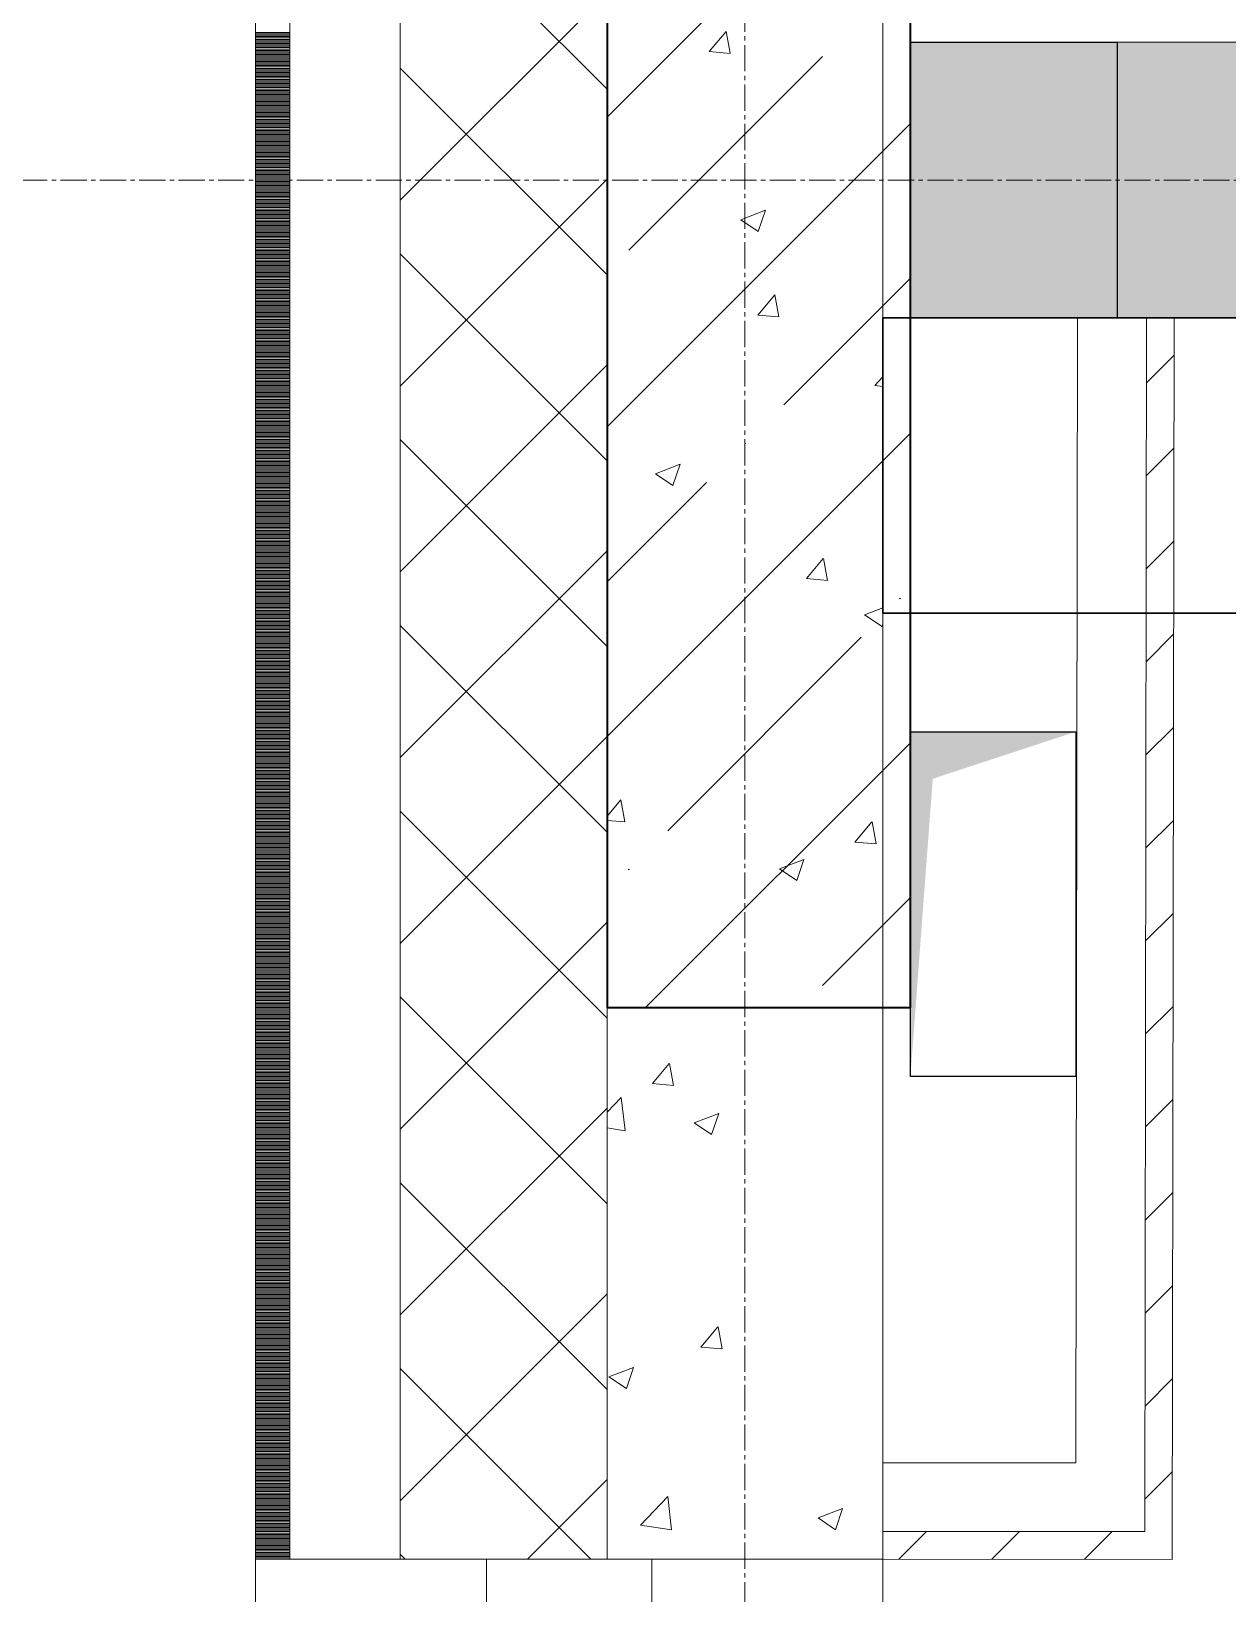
# Model space of a CAD drawing. Header units: millimetres. Extents: x -7155 to 483283, y -227682 to 148426.
# Drawn here: x -518 to 350, y 34975 to 36108 of the extents above; entities that cross this region are included whole.
import ezdxf

# ---------------------------------------------------------------- set-up
doc = ezdxf.new("R2010")
doc.units = ezdxf.units.MM
doc.linetypes.add('CENTER2', pattern=[28.575, 19.05, -3.175, 3.175, -3.175])
doc.linetypes.add('HIDDEN2', pattern=[4.7625, 3.175, -1.5875])
for name, color, linetype, lineweight in [('A-Wall_Материал_Газоблок_Контур', 250, 'Continuous', 0), ('АР_Колонны', 70, 'Continuous', 30), ('АР_Окна', 4, 'Continuous', 5), ('АР_Стены ГКЛ', 1, 'Continuous', 15), ('АР_Стены ЖБ', 7, 'Continuous', 30), ('АР_Стены ПЕНОблок', 52, 'Continuous', 20), ('АР_Тонкая', 254, 'Continuous', 5), ('АР_Утеплитель', 31, 'Continuous', 0), ('АР_Штриховка', 8, 'Continuous', 0), ('осново', 7, 'Continuous', 30)]:
    doc.layers.add(name, color=color, linetype=linetype, lineweight=lineweight)
doc.layers.add('АР_Оси_РД_100', color=7, linetype='Continuous', lineweight=0, true_color=0x525252)
doc.layers.add('РД_Оси_100', color=7, linetype='Continuous', lineweight=0, true_color=0x525252)

# ---------------------------------------------------------------- blocks, each defined once
blk = doc.blocks.new('СОШ_2200_АР_ОСИ_М100_28.05.24')
at = {"layer": 'АР_Оси_РД_100', "linetype": 'CENTER2'}
for p, q in [((0, -6155), (0, 139938.679)), ((29555, 36000), (-5954.958, 36000))]:
    blk.add_line(p, q, dxfattribs=at)

msp = doc.modelspace()

# ---------------------------------------------------------------- hatches: boundary and pattern name
at = {"layer": 'АР_Стены ГКЛ', "linetype": 'Continuous', "lineweight": 0, "true_color": 0x000000}
h = msp.add_hatch(dxfattribs=at)
h.set_pattern_fill('ANSI31', color=18, scale=15, angle=-360, style=0)
h.paths.add_polyline_path([(311.2, 35899.9), (291.2, 35899.9), (290, 35020), (309.9, 34999.9)], flags=0)
h = msp.add_hatch(dxfattribs=at)
h.set_pattern_fill('ANSI31', color=18, scale=15, style=0)
h.paths.add_polyline_path([(309.9, 34999.9), (290, 35020), (100, 35020), (100, 35000)], flags=0)
at = {"layer": 'АР_Штриховка', "linetype": 'Continuous', "lineweight": 5, "true_color": 0x000000}
h = msp.add_hatch(dxfattribs=at)
h.set_pattern_fill('ANSI35', color=18, scale=25, style=0)
h.paths.add_polyline_path([(-100, 35400), (120, 35400), (120, 36600), (-100, 36600)], flags=0)
at = {"layer": 'АР_Штриховка', "linetype": 'Continuous', "lineweight": 0, "true_color": 0x000000}
h = msp.add_hatch(dxfattribs=at)
h.set_pattern_fill('AR-CONC', color=18, angle=45, style=0)
h.paths.add_polyline_path([(120, 36100), (120, 35900), (7690, 35900), (7690, 36100)], flags=0)

# ---------------------------------------------------------------- linework, layer by layer
at = {"color": 18, "linetype": 'Continuous', "true_color": 0x000000}
for p, q in [((120, 35900), (120, 36100)), ((120, 36100), (270, 36100)), ((270, 36100), (270, 35900)), ((270, 35900), (120, 35900)), ((120, 35350), (120, 35600)), ((120, 35600), (240, 35600)), ((240, 35600), (240, 35350)), ((240, 35350), (120, 35350))]:
    msp.add_line(p, q, dxfattribs=at)
for points in [[(120, 35900), (120, 36100), (195, 36000), (270, 36100)], [(120, 35350), (120, 35600), (136.2, 35565.9), (240, 35600)]]:
    msp.add_solid(points, dxfattribs=at)
at = {"layer": 'A-Wall_Материал_Газоблок_Контур', "color": 18, "linetype": 'Continuous', "lineweight": 0, "true_color": 0x000000}
for p, q in [((-355, 35000), (-355, 33800)), ((100, 33800), (100, 35000))]:
    msp.add_line(p, q, dxfattribs=at)
at = {"layer": 'АР_Колонны', "color": 18, "linetype": 'HIDDEN2', "lineweight": 25, "true_color": 0x000000}
for p, q in [((-100, 35400), (-100, 36600)), ((120, 36600), (120, 35400)), ((120, 35400), (-100, 35400))]:
    msp.add_line(p, q, dxfattribs=at)
at = {"layer": 'АР_Колонны', "color": 18, "linetype": 'Continuous', "lineweight": 30, "true_color": 0x000000}
for p, q in [((-100, 36600), (-100, 35400)), ((120, 35400), (120, 36600)), ((-100, 35400), (120, 35400))]:
    msp.add_line(p, q, dxfattribs=at)
at = {"layer": 'АР_Окна', "color": 18, "linetype": 'Continuous', "lineweight": 5, "true_color": 0x000000}
for p, q in [((-355, 35000), (-355, 33800)), ((100, 35000), (100, 33800))]:
    msp.add_line(p, q, dxfattribs=at)
msp.add_lwpolyline([(-67.5, 34950), (-67.5, 35000), (-187.5, 35000), (-187.5, 34950)], close=True, dxfattribs=at)
at = {"layer": 'АР_Стены ГКЛ', "color": 18, "linetype": 'Continuous', "lineweight": 5, "true_color": 0x000000}
for p, q in [((241.2, 35900), (240, 35070)), ((291.2, 35899.9), (241.2, 35900)), ((290, 35020), (291.2, 35899.9)), ((291.2, 35899.9), (290, 35020)), ((311.2, 35899.9), (291.2, 35899.9)), ((309.9, 34999.9), (311.2, 35899.9)), ((240, 35070), (100, 35070)), ((100, 35070), (100, 35020)), ((100, 35020), (290, 35020)), ((290, 35020), (100, 35020)), ((100, 35020), (100, 35000)), ((100, 35000), (309.9, 34999.9))]:
    msp.add_line(p, q, dxfattribs=at)
at = {"layer": 'АР_Стены ЖБ', "color": 18, "linetype": 'Continuous', "lineweight": 40, "true_color": 0x000000}
for p, q in [((-100, 36600), (-100, 35400)), ((120, 35400), (120, 36600)), ((-100, 35400), (120, 35400))]:
    msp.add_line(p, q, dxfattribs=at)
at = {"layer": 'АР_Стены ПЕНОблок', "color": 18, "linetype": 'Continuous', "lineweight": 20, "true_color": 0x000000}
for p, q in [((-100, 36800), (-100, 35000)), ((100, 35000), (100, 36800)), ((120, 36100), (120, 35900)), ((7690, 36100), (120, 36100)), ((120, 35900), (7690, 35900)), ((-100, 35000), (100, 35000))]:
    msp.add_line(p, q, dxfattribs=at)
at = {"layer": 'АР_Тонкая', "color": 18, "linetype": 'Continuous', "lineweight": 5, "true_color": 0x000000}
for p, q in [((-355, 36800), (-355, 35000)), ((-330, 36800), (-330, 35000)), ((-330, 35000), (-330, 36800)), ((-250, 35000), (-250, 36800)), ((-355, 35000), (-330, 35000)), ((-330, 35000), (-250, 35000))]:
    msp.add_line(p, q, dxfattribs=at)
at = {"layer": 'АР_Утеплитель', "color": 18, "linetype": 'Continuous', "lineweight": 0, "true_color": 0x000000}
for p, q in [((-250, 36800), (-250, 35000)), ((-100, 35000), (-100, 36800)), ((-250, 35000), (-100, 35000))]:
    msp.add_line(p, q, dxfattribs=at)
at = {"layer": 'АР_Штриховка', "color": 18, "linetype": 'Continuous', "lineweight": 0, "true_color": 0x000000}
for p, q in [((-100, 36065.9), (-250, 36215.9)), ((-250, 35985.3), (-100, 36135.3)), ((-355, 36107), (-330, 36107)), ((-25.9, 36093.2), (-13.7, 36107.8)), ((-10.6, 36091.9), (-13.6, 36107.8)), ((-355, 36106), (-330, 36106)), ((-355, 36105), (-330, 36105)), ((-355, 36104), (-330, 36104)), ((-355, 36103), (-330, 36103)), ((-355, 36102), (-330, 36102)), ((-355, 36101), (-330, 36101)), ((-355, 36100), (-330, 36100)), ((-355, 36099), (-330, 36099)), ((-355, 36098), (-330, 36098)), ((-355, 36097), (-330, 36097)), ((-355, 36096), (-330, 36096)), ((-355, 36095), (-330, 36095)), ((-355, 36094), (-330, 36094)), ((-355, 36093), (-330, 36093)), ((-355, 36092), (-330, 36092)), ((-355, 36091), (-330, 36091)), ((-355, 36090), (-330, 36090)), ((-355, 36089), (-330, 36089)), ((-355, 36088), (-330, 36088)), ((-355, 36087), (-330, 36087)), ((-355, 36086), (-330, 36086)), ((-355, 36085), (-330, 36085)), ((-355, 36084), (-330, 36084)), ((-25.9, 36093.2), (-10.7, 36091.8)), ((-355, 36083), (-330, 36083)), ((-355, 36082), (-330, 36082)), ((-355, 36081), (-330, 36081)), ((-355, 36080), (-330, 36080)), ((-355, 36079), (-330, 36079)), ((-355, 36078), (-330, 36078)), ((-355, 36077), (-330, 36077)), ((-355, 36076), (-330, 36076)), ((-355, 36075), (-330, 36075)), ((-355, 36074), (-330, 36074)), ((-355, 36073), (-330, 36073)), ((-100, 35931.2), (-250, 36081.2)), ((-355, 36072), (-330, 36072)), ((-355, 36071), (-330, 36071)), ((-355, 36070), (-330, 36070)), ((-355, 36069), (-330, 36069)), ((-355, 36068), (-330, 36068)), ((-355, 36067), (-330, 36067)), ((-355, 36066), (-330, 36066)), ((-355, 36065), (-330, 36065)), ((-355, 36064), (-330, 36064)), ((-355, 36063), (-330, 36063)), ((-355, 36062), (-330, 36062)), ((-355, 36061), (-330, 36061)), ((-355, 36060), (-330, 36060)), ((-355, 36059), (-330, 36059)), ((-355, 36058), (-330, 36058)), ((-355, 36057), (-330, 36057)), ((-355, 36056), (-330, 36056)), ((-355, 36055), (-330, 36055)), ((-355, 36054), (-330, 36054)), ((-355, 36053), (-330, 36053)), ((-355, 36052), (-330, 36052)), ((-355, 36051), (-330, 36051)), ((-355, 36050), (-330, 36050)), ((-355, 36049), (-330, 36049)), ((-355, 36048), (-330, 36048)), ((-355, 36047), (-330, 36047)), ((-355, 36046), (-330, 36046)), ((-355, 36045), (-330, 36045)), ((-355, 36044), (-330, 36044)), ((-355, 36043), (-330, 36043)), ((-355, 36042), (-330, 36042)), ((-355, 36041), (-330, 36041)), ((-355, 36040), (-330, 36040)), ((-355, 36039), (-330, 36039)), ((-355, 36038), (-330, 36038)), ((-355, 36037), (-330, 36037)), ((-355, 36036), (-330, 36036)), ((-355, 36035), (-330, 36035)), ((-355, 36034), (-330, 36034)), ((-355, 36033), (-330, 36033)), ((-355, 36032), (-330, 36032)), ((-355, 36031), (-330, 36031)), ((-355, 36030), (-330, 36030)), ((-355, 36029), (-330, 36029)), ((-355, 36028), (-330, 36028)), ((-355, 36027), (-330, 36027)), ((-355, 36026), (-330, 36026)), ((-355, 36025), (-330, 36025)), ((-355, 36024), (-330, 36024)), ((-355, 36023), (-330, 36023)), ((-355, 36022), (-330, 36022)), ((-355, 36021), (-330, 36021)), ((-355, 36020), (-330, 36020)), ((-355, 36019), (-330, 36019)), ((-355, 36018), (-330, 36018)), ((-355, 36017), (-330, 36017)), ((-355, 36016), (-330, 36016)), ((-355, 36015), (-330, 36015)), ((-355, 36014), (-330, 36014)), ((-355, 36013), (-330, 36013)), ((-355, 36012), (-330, 36012)), ((-355, 36011), (-330, 36011)), ((-355, 36010), (-330, 36010)), ((-355, 36009), (-330, 36009)), ((-355, 36008), (-330, 36008)), ((-355, 36007), (-330, 36007)), ((-355, 36006), (-330, 36006)), ((-355, 36005), (-330, 36005)), ((-355, 36004), (-330, 36004)), ((-355, 36003), (-330, 36003)), ((-355, 36002), (-330, 36002)), ((-355, 36001), (-330, 36001)), ((-355, 36000), (-330, 36000)), ((-355, 35999), (-330, 35999)), ((-355, 35998), (-330, 35998)), ((-355, 35997), (-330, 35997)), ((-355, 35996), (-330, 35996)), ((-355, 35995), (-330, 35995)), ((-355, 35994), (-330, 35994)), ((-355, 35993), (-330, 35993)), ((-250, 35850.6), (-100, 36000.6)), ((-355, 35992), (-330, 35992)), ((-355, 35991), (-330, 35991)), ((-355, 35990), (-330, 35990)), ((-355, 35989), (-330, 35989)), ((-355, 35988), (-330, 35988)), ((-355, 35987), (-330, 35987)), ((-355, 35986), (-330, 35986)), ((-355, 35985), (-330, 35985)), ((-355, 35984), (-330, 35984)), ((-355, 35983), (-330, 35983)), ((-355, 35982), (-330, 35982)), ((-355, 35981), (-330, 35981)), ((-355, 35980), (-330, 35980)), ((-355, 35979), (-330, 35979)), ((-355, 35978), (-330, 35978)), ((-355, 35977), (-330, 35977)), ((-355, 35976), (-330, 35976)), ((-355, 35975), (-330, 35975)), ((-355, 35974), (-330, 35974)), ((-355, 35973), (-330, 35973)), ((-355, 35972), (-330, 35972)), ((-355, 35971), (-330, 35971)), ((-3, 35971.2), (14.8, 35978.1)), ((-3, 35971.2), (9.6, 35962.7)), ((9.6, 35962.7), (14.8, 35978.1)), ((-355, 35970), (-330, 35970)), ((-355, 35969), (-330, 35969)), ((-355, 35968), (-330, 35968)), ((-355, 35967), (-330, 35967)), ((-355, 35966), (-330, 35966)), ((-355, 35965), (-330, 35965)), ((-355, 35964), (-330, 35964)), ((-355, 35963), (-330, 35963)), ((-355, 35962), (-330, 35962)), ((-355, 35961), (-330, 35961)), ((-355, 35960), (-330, 35960)), ((-355, 35959), (-330, 35959)), ((-355, 35958), (-330, 35958)), ((-355, 35957), (-330, 35957)), ((-355, 35956), (-330, 35956)), ((-355, 35955), (-330, 35955)), ((-355, 35954), (-330, 35954)), ((-355, 35953), (-330, 35953)), ((-355, 35952), (-330, 35952)), ((-355, 35951), (-330, 35951)), ((-355, 35950), (-330, 35950)), ((-355, 35949), (-330, 35949)), ((-355, 35948), (-330, 35948)), ((-355, 35947), (-330, 35947)), ((-355, 35946), (-330, 35946)), ((-355, 35945), (-330, 35945)), ((-355, 35944), (-330, 35944)), ((-355, 35943), (-330, 35943)), ((-355, 35942), (-330, 35942)), ((-355, 35941), (-330, 35941)), ((-355, 35940), (-330, 35940)), ((-355, 35939), (-330, 35939)), ((-355, 35938), (-330, 35938)), ((-355, 35937), (-330, 35937)), ((-100, 35796.5), (-250, 35946.5)), ((-355, 35936), (-330, 35936)), ((-355, 35935), (-330, 35935)), ((-355, 35934), (-330, 35934)), ((-355, 35933), (-330, 35933)), ((-355, 35932), (-330, 35932)), ((-355, 35931), (-330, 35931)), ((-355, 35930), (-330, 35930)), ((-355, 35929), (-330, 35929)), ((-355, 35928), (-330, 35928)), ((-355, 35927), (-330, 35927)), ((-355, 35926), (-330, 35926)), ((-355, 35925), (-330, 35925)), ((-355, 35924), (-330, 35924)), ((-355, 35923), (-330, 35923)), ((-355, 35922), (-330, 35922)), ((-355, 35921), (-330, 35921)), ((-355, 35920), (-330, 35920)), ((-355, 35919), (-330, 35919)), ((-355, 35918), (-330, 35918)), ((-355, 35917), (-330, 35917)), ((-355, 35916), (-330, 35916)), ((-355, 35915), (-330, 35915)), ((-355, 35914), (-330, 35914)), ((9.3, 35902.1), (21.6, 35916.7)), ((24.6, 35900.8), (21.7, 35916.7)), ((-355, 35913), (-330, 35913)), ((-355, 35912), (-330, 35912)), ((-355, 35911), (-330, 35911)), ((-355, 35910), (-330, 35910)), ((-355, 35909), (-330, 35909)), ((-355, 35908), (-330, 35908)), ((-355, 35907), (-330, 35907)), ((-355, 35906), (-330, 35906)), ((-355, 35905), (-330, 35905)), ((-355, 35904), (-330, 35904)), ((-355, 35903), (-330, 35903)), ((9.3, 35902.1), (24.5, 35900.8)), ((-355, 35902), (-330, 35902)), ((-355, 35901), (-330, 35901)), ((-355, 35900), (-330, 35900)), ((-355, 35899), (-330, 35899)), ((-355, 35898), (-330, 35898)), ((-355, 35897), (-330, 35897)), ((-355, 35896), (-330, 35896)), ((-355, 35895), (-330, 35895)), ((-355, 35894), (-330, 35894)), ((-355, 35893), (-330, 35893)), ((-355, 35892), (-330, 35892)), ((-355, 35891), (-330, 35891)), ((-355, 35890), (-330, 35890)), ((-355, 35889), (-330, 35889)), ((-355, 35888), (-330, 35888)), ((-355, 35887), (-330, 35887)), ((-355, 35886), (-330, 35886)), ((-355, 35885), (-330, 35885)), ((-355, 35884), (-330, 35884)), ((-355, 35883), (-330, 35883)), ((-355, 35882), (-330, 35882)), ((-355, 35881), (-330, 35881)), ((-355, 35880), (-330, 35880)), ((-355, 35879), (-330, 35879)), ((-355, 35878), (-330, 35878)), ((-355, 35877), (-330, 35877)), ((-355, 35876), (-330, 35876)), ((-355, 35875), (-330, 35875)), ((-355, 35874), (-330, 35874)), ((-355, 35873), (-330, 35873)), ((-355, 35872), (-330, 35872)), ((-355, 35871), (-330, 35871)), ((-355, 35870), (-330, 35870)), ((-355, 35869), (-330, 35869)), ((-355, 35868), (-330, 35868)), ((-355, 35867), (-330, 35867)), ((-355, 35866), (-330, 35866)), ((-355, 35865), (-330, 35865)), ((-355, 35864), (-330, 35864)), ((-355, 35863), (-330, 35863)), ((-355, 35862), (-330, 35862)), ((-355, 35861), (-330, 35861)), ((-355, 35860), (-330, 35860)), ((-355, 35859), (-330, 35859)), ((-355, 35858), (-330, 35858)), ((-355, 35857), (-330, 35857)), ((-250, 35715.9), (-100, 35865.9)), ((94.2, 35851.1), (100, 35857.2)), ((-355, 35856), (-330, 35856)), ((-355, 35855), (-330, 35855)), ((-355, 35854), (-330, 35854)), ((-355, 35853), (-330, 35853)), ((-355, 35852), (-330, 35852)), ((-355, 35851), (-330, 35851)), ((-355, 35850), (-330, 35850)), ((-355, 35849), (-330, 35849)), ((-355, 35848), (-330, 35848)), ((-355, 35847), (-330, 35847)), ((-355, 35846), (-330, 35846)), ((94.2, 35851.1), (100, 35850.2)), ((-355, 35845), (-330, 35845)), ((-355, 35844), (-330, 35844)), ((-355, 35843), (-330, 35843)), ((-355, 35842), (-330, 35842)), ((-355, 35841), (-330, 35841)), ((-355, 35840), (-330, 35840)), ((-355, 35839), (-330, 35839)), ((-355, 35838), (-330, 35838)), ((-355, 35837), (-330, 35837)), ((-355, 35836), (-330, 35836)), ((-355, 35835), (-330, 35835)), ((-355, 35834), (-330, 35834)), ((-355, 35833), (-330, 35833)), ((-355, 35832), (-330, 35832)), ((-355, 35831), (-330, 35831)), ((-355, 35830), (-330, 35830)), ((-355, 35829), (-330, 35829)), ((-355, 35828), (-330, 35828)), ((-355, 35827), (-330, 35827)), ((-355, 35826), (-330, 35826)), ((-355, 35825), (-330, 35825)), ((-355, 35824), (-330, 35824)), ((-355, 35823), (-330, 35823)), ((-355, 35822), (-330, 35822)), ((-355, 35821), (-330, 35821)), ((-355, 35820), (-330, 35820)), ((-355, 35819), (-330, 35819)), ((-355, 35818), (-330, 35818)), ((-355, 35817), (-330, 35817)), ((-355, 35816), (-330, 35816)), ((-355, 35815), (-330, 35815)), ((-355, 35814), (-330, 35814)), ((-355, 35813), (-330, 35813)), ((-355, 35812), (-330, 35812)), ((-100, 35661.8), (-250, 35811.8)), ((-355, 35811), (-330, 35811)), ((-355, 35810), (-330, 35810)), ((-355, 35809), (-330, 35809)), ((-355, 35808), (-330, 35808)), ((-355, 35807), (-330, 35807)), ((-355, 35806), (-330, 35806)), ((-355, 35805), (-330, 35805)), ((-355, 35804), (-330, 35804)), ((-355, 35803), (-330, 35803)), ((-355, 35802), (-330, 35802)), ((-355, 35801), (-330, 35801)), ((-355, 35800), (-330, 35800)), ((-355, 35799), (-330, 35799)), ((-355, 35798), (-330, 35798)), ((-355, 35797), (-330, 35797)), ((-355, 35796), (-330, 35796)), ((-355, 35795), (-330, 35795)), ((-355, 35794), (-330, 35794)), ((-355, 35793), (-330, 35793)), ((-355, 35792), (-330, 35792)), ((-355, 35791), (-330, 35791)), ((-355, 35790), (-330, 35790)), ((-355, 35789), (-330, 35789)), ((-64.8, 35787.1), (-47, 35793.9)), ((-52.2, 35778.5), (-47, 35793.9)), ((-355, 35788), (-330, 35788)), ((-355, 35787), (-330, 35787)), ((-355, 35786), (-330, 35786)), ((-355, 35785), (-330, 35785)), ((-355, 35784), (-330, 35784)), ((-355, 35783), (-330, 35783)), ((-355, 35782), (-330, 35782)), ((-355, 35781), (-330, 35781)), ((-355, 35780), (-330, 35780)), ((-355, 35779), (-330, 35779)), ((-355, 35778), (-330, 35778)), ((-64.8, 35787), (-52.2, 35778.5)), ((-355, 35777), (-330, 35777)), ((-355, 35776), (-330, 35776)), ((-355, 35775), (-330, 35775)), ((-355, 35774), (-330, 35774)), ((-355, 35773), (-330, 35773)), ((-355, 35772), (-330, 35772)), ((-355, 35771), (-330, 35771)), ((-355, 35770), (-330, 35770)), ((-355, 35769), (-330, 35769)), ((-355, 35768), (-330, 35768)), ((-355, 35767), (-330, 35767)), ((-355, 35766), (-330, 35766)), ((-355, 35765), (-330, 35765)), ((-355, 35764), (-330, 35764)), ((-355, 35763), (-330, 35763)), ((-355, 35762), (-330, 35762)), ((-355, 35761), (-330, 35761)), ((-355, 35760), (-330, 35760)), ((-355, 35759), (-330, 35759)), ((-355, 35758), (-330, 35758)), ((-355, 35757), (-330, 35757)), ((-355, 35756), (-330, 35756)), ((-355, 35755), (-330, 35755)), ((-355, 35754), (-330, 35754)), ((-355, 35753), (-330, 35753)), ((-355, 35752), (-330, 35752)), ((-355, 35751), (-330, 35751)), ((-355, 35750), (-330, 35750)), ((-355, 35749), (-330, 35749)), ((-355, 35748), (-330, 35748)), ((-355, 35747), (-330, 35747)), ((-355, 35746), (-330, 35746)), ((-355, 35745), (-330, 35745)), ((-355, 35744), (-330, 35744)), ((-355, 35743), (-330, 35743)), ((-355, 35742), (-330, 35742)), ((-355, 35741), (-330, 35741)), ((-355, 35740), (-330, 35740)), ((-355, 35739), (-330, 35739)), ((-355, 35738), (-330, 35738)), ((-355, 35737), (-330, 35737)), ((-355, 35736), (-330, 35736)), ((-355, 35735), (-330, 35735)), ((-355, 35734), (-330, 35734)), ((-355, 35733), (-330, 35733)), ((-355, 35732), (-330, 35732)), ((-355, 35731), (-330, 35731)), ((-355, 35730), (-330, 35730)), ((-355, 35729), (-330, 35729)), ((-355, 35728), (-330, 35728)), ((-355, 35727), (-330, 35727)), ((-355, 35726), (-330, 35726)), ((-355, 35725), (-330, 35725)), ((-355, 35724), (-330, 35724)), ((-355, 35723), (-330, 35723)), ((-355, 35722), (-330, 35722)), ((-355, 35721), (-330, 35721)), ((-250, 35581.2), (-100, 35731.2)), ((44.6, 35711.1), (56.8, 35725.6)), ((59.8, 35709.7), (56.9, 35725.7)), ((-355, 35720), (-330, 35720)), ((-355, 35719), (-330, 35719)), ((-355, 35718), (-330, 35718)), ((-355, 35717), (-330, 35717)), ((-355, 35716), (-330, 35716)), ((-355, 35715), (-330, 35715)), ((-355, 35714), (-330, 35714)), ((-355, 35713), (-330, 35713)), ((-355, 35712), (-330, 35712)), ((-355, 35711), (-330, 35711)), ((-355, 35710), (-330, 35710)), ((44.6, 35711.1), (59.8, 35709.7)), ((-355, 35709), (-330, 35709)), ((-355, 35708), (-330, 35708)), ((-355, 35707), (-330, 35707)), ((-355, 35706), (-330, 35706)), ((-355, 35705), (-330, 35705)), ((-355, 35704), (-330, 35704)), ((-355, 35703), (-330, 35703)), ((-355, 35702), (-330, 35702)), ((-355, 35701), (-330, 35701)), ((-355, 35700), (-330, 35700)), ((-355, 35699), (-330, 35699)), ((-355, 35698), (-330, 35698)), ((-355, 35697), (-330, 35697)), ((-355, 35696), (-330, 35696)), ((-355, 35695), (-330, 35695)), ((-355, 35694), (-330, 35694)), ((-355, 35693), (-330, 35693)), ((-355, 35692), (-330, 35692)), ((-355, 35691), (-330, 35691)), ((-355, 35690), (-330, 35690)), ((-355, 35689), (-330, 35689)), ((-355, 35688), (-330, 35688)), ((-355, 35687), (-330, 35687)), ((86.8, 35684.8), (100, 35689.9)), ((-355, 35686), (-330, 35686)), ((-355, 35685), (-330, 35685)), ((-355, 35684), (-330, 35684)), ((-355, 35683), (-330, 35683)), ((-355, 35682), (-330, 35682)), ((-355, 35681), (-330, 35681)), ((-355, 35680), (-330, 35680)), ((-355, 35679), (-330, 35679)), ((-355, 35678), (-330, 35678)), ((-355, 35677), (-330, 35677)), ((-355, 35676), (-330, 35676)), ((-100, 35527.1), (-250, 35677.1)), ((86.8, 35684.8), (99.4, 35676.2)), ((99.4, 35676.2), (100, 35677.9)), ((-355, 35675), (-330, 35675)), ((-355, 35674), (-330, 35674)), ((-355, 35673), (-330, 35673)), ((-355, 35672), (-330, 35672)), ((-355, 35671), (-330, 35671)), ((-355, 35670), (-330, 35670)), ((-355, 35669), (-330, 35669)), ((-355, 35668), (-330, 35668)), ((-355, 35667), (-330, 35667)), ((-355, 35666), (-330, 35666)), ((-355, 35665), (-330, 35665)), ((-355, 35664), (-330, 35664)), ((-355, 35663), (-330, 35663)), ((-355, 35662), (-330, 35662)), ((-355, 35661), (-330, 35661)), ((-355, 35660), (-330, 35660)), ((-355, 35659), (-330, 35659)), ((-355, 35658), (-330, 35658)), ((-355, 35657), (-330, 35657)), ((-355, 35656), (-330, 35656)), ((-355, 35655), (-330, 35655)), ((-355, 35654), (-330, 35654)), ((-355, 35653), (-330, 35653)), ((-355, 35652), (-330, 35652)), ((-355, 35651), (-330, 35651)), ((-355, 35650), (-330, 35650)), ((-355, 35649), (-330, 35649)), ((-355, 35648), (-330, 35648)), ((-355, 35647), (-330, 35647)), ((-355, 35646), (-330, 35646)), ((-355, 35645), (-330, 35645)), ((-355, 35644), (-330, 35644)), ((-355, 35643), (-330, 35643)), ((-355, 35642), (-330, 35642)), ((-355, 35641), (-330, 35641)), ((-355, 35640), (-330, 35640)), ((-355, 35639), (-330, 35639)), ((-355, 35638), (-330, 35638)), ((-355, 35637), (-330, 35637)), ((-355, 35636), (-330, 35636)), ((-355, 35635), (-330, 35635)), ((-355, 35634), (-330, 35634)), ((-355, 35633), (-330, 35633)), ((-355, 35632), (-330, 35632)), ((-355, 35631), (-330, 35631)), ((-355, 35630), (-330, 35630)), ((-355, 35629), (-330, 35629)), ((-355, 35628), (-330, 35628)), ((-355, 35627), (-330, 35627)), ((-355, 35626), (-330, 35626)), ((-355, 35625), (-330, 35625)), ((-355, 35624), (-330, 35624)), ((-355, 35623), (-330, 35623)), ((-355, 35622), (-330, 35622)), ((-355, 35621), (-330, 35621)), ((-355, 35620), (-330, 35620)), ((-355, 35619), (-330, 35619)), ((-355, 35618), (-330, 35618)), ((-355, 35617), (-330, 35617)), ((-355, 35616), (-330, 35616)), ((-355, 35615), (-330, 35615)), ((-355, 35614), (-330, 35614)), ((-355, 35613), (-330, 35613)), ((-355, 35612), (-330, 35612)), ((-355, 35611), (-330, 35611)), ((-355, 35610), (-330, 35610)), ((-355, 35609), (-330, 35609)), ((-355, 35608), (-330, 35608)), ((-355, 35607), (-330, 35607)), ((-355, 35606), (-330, 35606)), ((-355, 35605), (-330, 35605)), ((-355, 35604), (-330, 35604)), ((-355, 35603), (-330, 35603)), ((-355, 35602), (-330, 35602)), ((-355, 35601), (-330, 35601)), ((-355, 35600), (-330, 35600)), ((-355, 35599), (-330, 35599)), ((-355, 35598), (-330, 35598)), ((-355, 35597), (-330, 35597)), ((-250, 35446.5), (-100, 35596.5)), ((-355, 35596), (-330, 35596)), ((-355, 35595), (-330, 35595)), ((-355, 35594), (-330, 35594)), ((-355, 35593), (-330, 35593)), ((-355, 35592), (-330, 35592)), ((-355, 35591), (-330, 35591)), ((-355, 35590), (-330, 35590)), ((-355, 35589), (-330, 35589)), ((-355, 35588), (-330, 35588)), ((-355, 35587), (-330, 35587)), ((-355, 35586), (-330, 35586)), ((-355, 35585), (-330, 35585)), ((-355, 35584), (-330, 35584)), ((-355, 35583), (-330, 35583)), ((-355, 35582), (-330, 35582)), ((-355, 35581), (-330, 35581)), ((-355, 35580), (-330, 35580)), ((-355, 35579), (-330, 35579)), ((-355, 35578), (-330, 35578)), ((-355, 35577), (-330, 35577)), ((-355, 35576), (-330, 35576)), ((-355, 35575), (-330, 35575)), ((-355, 35574), (-330, 35574)), ((-355, 35573), (-330, 35573)), ((-355, 35572), (-330, 35572)), ((-355, 35571), (-330, 35571)), ((-355, 35570), (-330, 35570)), ((-355, 35569), (-330, 35569)), ((-355, 35568), (-330, 35568)), ((-355, 35567), (-330, 35567)), ((-355, 35566), (-330, 35566)), ((-355, 35565), (-330, 35565)), ((-355, 35564), (-330, 35564)), ((-355, 35563), (-330, 35563)), ((-355, 35562), (-330, 35562)), ((-355, 35561), (-330, 35561)), ((-355, 35560), (-330, 35560)), ((-355, 35559), (-330, 35559)), ((-355, 35558), (-330, 35558)), ((-355, 35557), (-330, 35557)), ((-355, 35556), (-330, 35556)), ((-355, 35555), (-330, 35555)), ((-355, 35554), (-330, 35554)), ((-355, 35553), (-330, 35553)), ((-355, 35552), (-330, 35552)), ((-355, 35551), (-330, 35551)), ((-355, 35550), (-330, 35550)), ((-355, 35549), (-330, 35549)), ((-355, 35548), (-330, 35548)), ((-355, 35547), (-330, 35547)), ((-355, 35546), (-330, 35546)), ((-355, 35545), (-330, 35545)), ((-355, 35544), (-330, 35544)), ((-355, 35543), (-330, 35543)), ((-355, 35542), (-330, 35542)), ((-355, 35541), (-330, 35541)), ((-355, 35540), (-330, 35540)), ((-100, 35392.4), (-250, 35542.4)), ((-100, 35538.7), (-90.1, 35550.5)), ((-87.1, 35534.6), (-90, 35550.5)), ((-355, 35539), (-330, 35539)), ((-355, 35538), (-330, 35538)), ((-355, 35537), (-330, 35537)), ((-355, 35536), (-330, 35536)), ((-355, 35535), (-330, 35535)), ((-355, 35534), (-330, 35534)), ((-355, 35533), (-330, 35533)), ((-355, 35532), (-330, 35532)), ((-355, 35531), (-330, 35531)), ((-355, 35530), (-330, 35530)), ((-355, 35529), (-330, 35529)), ((-100, 35535.7), (-87.2, 35534.6)), ((79.8, 35520), (92.1, 35534.6)), ((95.1, 35518.7), (92.2, 35534.6)), ((-355, 35528), (-330, 35528)), ((-355, 35527), (-330, 35527)), ((-355, 35526), (-330, 35526)), ((-355, 35525), (-330, 35525)), ((-355, 35524), (-330, 35524)), ((-355, 35523), (-330, 35523)), ((-355, 35522), (-330, 35522)), ((-355, 35521), (-330, 35521)), ((-355, 35520), (-330, 35520)), ((-355, 35519), (-330, 35519)), ((-355, 35518), (-330, 35518)), ((-355, 35517), (-330, 35517)), ((79.8, 35520), (95, 35518.7)), ((-355, 35516), (-330, 35516)), ((-355, 35515), (-330, 35515)), ((-355, 35514), (-330, 35514)), ((-355, 35513), (-330, 35513)), ((-355, 35512), (-330, 35512)), ((-355, 35511), (-330, 35511)), ((-355, 35510), (-330, 35510)), ((-355, 35509), (-330, 35509)), ((-355, 35508), (-330, 35508)), ((-355, 35507), (-330, 35507)), ((-355, 35506), (-330, 35506)), ((25, 35500.6), (42.8, 35507.4)), ((37.6, 35492.1), (42.8, 35507.4)), ((-355, 35505), (-330, 35505)), ((-355, 35504), (-330, 35504)), ((-355, 35503), (-330, 35503)), ((-355, 35502), (-330, 35502)), ((-355, 35501), (-330, 35501)), ((-355, 35500), (-330, 35500)), ((-355, 35499), (-330, 35499)), ((-355, 35498), (-330, 35498)), ((-355, 35497), (-330, 35497)), ((-355, 35496), (-330, 35496)), ((-355, 35495), (-330, 35495)), ((25, 35500.6), (37.6, 35492.1)), ((-355, 35494), (-330, 35494)), ((-355, 35493), (-330, 35493)), ((-355, 35492), (-330, 35492)), ((-355, 35491), (-330, 35491)), ((-355, 35490), (-330, 35490)), ((-355, 35489), (-330, 35489)), ((-355, 35488), (-330, 35488)), ((-355, 35487), (-330, 35487)), ((-355, 35486), (-330, 35486)), ((-355, 35485), (-330, 35485)), ((-355, 35484), (-330, 35484)), ((-355, 35483), (-330, 35483)), ((-355, 35482), (-330, 35482)), ((-355, 35481), (-330, 35481)), ((-355, 35480), (-330, 35480)), ((-355, 35479), (-330, 35479)), ((-355, 35478), (-330, 35478)), ((-355, 35477), (-330, 35477)), ((-355, 35476), (-330, 35476)), ((-355, 35475), (-330, 35475)), ((-355, 35474), (-330, 35474)), ((-355, 35473), (-330, 35473)), ((-355, 35472), (-330, 35472)), ((-355, 35471), (-330, 35471)), ((-355, 35470), (-330, 35470)), ((-355, 35469), (-330, 35469)), ((-355, 35468), (-330, 35468)), ((-355, 35467), (-330, 35467)), ((-355, 35466), (-330, 35466)), ((-355, 35465), (-330, 35465)), ((-355, 35464), (-330, 35464)), ((-355, 35463), (-330, 35463)), ((-355, 35462), (-330, 35462)), ((-355, 35461), (-330, 35461)), ((-250, 35311.8), (-100, 35461.8)), ((-355, 35460), (-330, 35460)), ((-355, 35459), (-330, 35459)), ((-355, 35458), (-330, 35458)), ((-355, 35457), (-330, 35457)), ((-355, 35456), (-330, 35456)), ((-355, 35455), (-330, 35455)), ((-355, 35454), (-330, 35454)), ((-355, 35453), (-330, 35453)), ((-355, 35452), (-330, 35452)), ((-355, 35451), (-330, 35451)), ((-355, 35450), (-330, 35450)), ((-355, 35449), (-330, 35449)), ((-355, 35448), (-330, 35448)), ((-355, 35447), (-330, 35447)), ((-355, 35446), (-330, 35446)), ((-355, 35445), (-330, 35445)), ((-355, 35444), (-330, 35444)), ((-355, 35443), (-330, 35443)), ((-355, 35442), (-330, 35442)), ((-355, 35441), (-330, 35441)), ((-355, 35440), (-330, 35440)), ((-355, 35439), (-330, 35439)), ((-355, 35438), (-330, 35438)), ((-355, 35437), (-330, 35437)), ((-355, 35436), (-330, 35436)), ((-355, 35435), (-330, 35435)), ((-355, 35434), (-330, 35434)), ((-355, 35433), (-330, 35433)), ((-355, 35432), (-330, 35432)), ((-355, 35431), (-330, 35431)), ((-355, 35430), (-330, 35430)), ((-355, 35429), (-330, 35429)), ((-355, 35428), (-330, 35428)), ((-355, 35427), (-330, 35427)), ((-355, 35426), (-330, 35426)), ((-355, 35425), (-330, 35425)), ((-355, 35424), (-330, 35424)), ((-355, 35423), (-330, 35423)), ((-355, 35422), (-330, 35422)), ((-355, 35421), (-330, 35421)), ((-355, 35420), (-330, 35420)), ((-355, 35419), (-330, 35419)), ((-355, 35418), (-330, 35418)), ((-355, 35417), (-330, 35417)), ((-355, 35416), (-330, 35416)), ((-355, 35415), (-330, 35415)), ((-355, 35414), (-330, 35414)), ((-355, 35413), (-330, 35413)), ((-355, 35412), (-330, 35412)), ((-355, 35411), (-330, 35411)), ((-355, 35410), (-330, 35410)), ((-355, 35409), (-330, 35409)), ((-355, 35408), (-330, 35408)), ((-355, 35407), (-330, 35407)), ((-355, 35406), (-330, 35406)), ((-355, 35405), (-330, 35405)), ((-355, 35404), (-330, 35404)), ((-100, 35257.7), (-250, 35407.7)), ((-355, 35403), (-330, 35403)), ((-355, 35402), (-330, 35402)), ((-355, 35401), (-330, 35401)), ((-355, 35400), (-330, 35400)), ((-355, 35399), (-330, 35399)), ((-355, 35398), (-330, 35398)), ((-355, 35397), (-330, 35397)), ((-355, 35396), (-330, 35396)), ((-355, 35395), (-330, 35395)), ((-355, 35394), (-330, 35394)), ((-355, 35393), (-330, 35393)), ((-355, 35392), (-330, 35392)), ((-355, 35391), (-330, 35391)), ((-355, 35390), (-330, 35390)), ((-355, 35389), (-330, 35389)), ((-355, 35388), (-330, 35388)), ((-355, 35387), (-330, 35387)), ((-355, 35386), (-330, 35386)), ((-355, 35385), (-330, 35385)), ((-355, 35384), (-330, 35384)), ((-355, 35383), (-330, 35383)), ((-355, 35382), (-330, 35382)), ((-355, 35381), (-330, 35381)), ((-355, 35380), (-330, 35380)), ((-355, 35379), (-330, 35379)), ((-355, 35378), (-330, 35378)), ((-355, 35377), (-330, 35377)), ((-355, 35376), (-330, 35376)), ((-355, 35375), (-330, 35375)), ((-355, 35374), (-330, 35374)), ((-355, 35373), (-330, 35373)), ((-355, 35372), (-330, 35372)), ((-355, 35371), (-330, 35371)), ((-355, 35370), (-330, 35370)), ((-355, 35369), (-330, 35369)), ((-355, 35368), (-330, 35368)), ((-355, 35367), (-330, 35367)), ((-355, 35366), (-330, 35366)), ((-355, 35365), (-330, 35365)), ((-355, 35364), (-330, 35364)), ((-355, 35363), (-330, 35363)), ((-355, 35362), (-330, 35362)), ((-355, 35361), (-330, 35361)), ((-355, 35360), (-330, 35360)), ((-355, 35359), (-330, 35359)), ((-67.1, 35344.9), (-54.9, 35359.5)), ((-51.8, 35343.6), (-54.8, 35359.5)), ((-355, 35358), (-330, 35358)), ((-355, 35357), (-330, 35357)), ((-355, 35356), (-330, 35356)), ((-355, 35355), (-330, 35355)), ((-355, 35354), (-330, 35354)), ((-355, 35353), (-330, 35353)), ((-355, 35352), (-330, 35352)), ((-355, 35351), (-330, 35351)), ((-355, 35350), (-330, 35350)), ((-355, 35349), (-330, 35349)), ((-355, 35348), (-330, 35348)), ((-355, 35347), (-330, 35347)), ((-355, 35346), (-330, 35346)), ((-355, 35345), (-330, 35345)), ((-355, 35344), (-330, 35344)), ((-355, 35343), (-330, 35343)), ((-355, 35342), (-330, 35342)), ((-355, 35341), (-330, 35341)), ((-355, 35340), (-330, 35340)), ((-355, 35339), (-330, 35339)), ((-355, 35338), (-330, 35338)), ((-355, 35337), (-330, 35337)), ((-355, 35336), (-330, 35336)), ((-67.1, 35344.9), (-51.9, 35343.6)), ((-355, 35335), (-330, 35335)), ((-355, 35334), (-330, 35334)), ((-355, 35333), (-330, 35333)), ((-355, 35332), (-330, 35332)), ((-355, 35331), (-330, 35331)), ((-355, 35330), (-330, 35330)), ((-355, 35329), (-330, 35329)), ((-355, 35328), (-330, 35328)), ((-355, 35327), (-330, 35327)), ((-355, 35326), (-330, 35326)), ((-355, 35325), (-330, 35325)), ((-250, 35177.1), (-100, 35327.1)), ((-100, 35324.2), (-89.7, 35334.9)), ((-86.9, 35310.8), (-89.7, 35334.9)), ((-355, 35324), (-330, 35324)), ((-355, 35323), (-330, 35323)), ((-355, 35322), (-330, 35322)), ((-355, 35321), (-330, 35321)), ((-355, 35320), (-330, 35320)), ((-355, 35319), (-330, 35319)), ((-355, 35318), (-330, 35318)), ((-355, 35317), (-330, 35317)), ((-355, 35316), (-330, 35316)), ((-355, 35315), (-330, 35315)), ((-355, 35314), (-330, 35314)), ((-355, 35313), (-330, 35313)), ((-36.8, 35316.4), (-19, 35323.2)), ((-36.8, 35316.4), (-24.2, 35307.9)), ((-24.2, 35307.9), (-19, 35323.2)), ((-355, 35312), (-330, 35312)), ((-355, 35311), (-330, 35311)), ((-355, 35310), (-330, 35310)), ((-355, 35309), (-330, 35309)), ((-355, 35308), (-330, 35308)), ((-355, 35307), (-330, 35307)), ((-355, 35306), (-330, 35306)), ((-355, 35305), (-330, 35305)), ((-355, 35304), (-330, 35304)), ((-355, 35303), (-330, 35303)), ((-355, 35302), (-330, 35302)), ((-100, 35312.7), (-86.9, 35310.7)), ((-355, 35301), (-330, 35301)), ((-355, 35300), (-330, 35300)), ((-355, 35299), (-330, 35299)), ((-355, 35298), (-330, 35298)), ((-355, 35297), (-330, 35297)), ((-355, 35296), (-330, 35296)), ((-355, 35295), (-330, 35295)), ((-355, 35294), (-330, 35294)), ((-355, 35293), (-330, 35293)), ((-355, 35292), (-330, 35292)), ((-355, 35291), (-330, 35291)), ((-355, 35290), (-330, 35290)), ((-355, 35289), (-330, 35289)), ((-355, 35288), (-330, 35288)), ((-355, 35287), (-330, 35287)), ((-355, 35286), (-330, 35286)), ((-355, 35285), (-330, 35285)), ((-355, 35284), (-330, 35284)), ((-355, 35283), (-330, 35283)), ((-355, 35282), (-330, 35282)), ((-355, 35281), (-330, 35281)), ((-355, 35280), (-330, 35280)), ((-355, 35279), (-330, 35279)), ((-355, 35278), (-330, 35278)), ((-355, 35277), (-330, 35277)), ((-355, 35276), (-330, 35276)), ((-355, 35275), (-330, 35275)), ((-355, 35274), (-330, 35274)), ((-355, 35273), (-330, 35273)), ((-355, 35272), (-330, 35272)), ((-355, 35271), (-330, 35271)), ((-355, 35270), (-330, 35270)), ((-355, 35269), (-330, 35269)), ((-355, 35268), (-330, 35268)), ((-100, 35123), (-250, 35273)), ((-355, 35267), (-330, 35267)), ((-355, 35266), (-330, 35266)), ((-355, 35265), (-330, 35265)), ((-355, 35264), (-330, 35264)), ((-355, 35263), (-330, 35263)), ((-355, 35262), (-330, 35262)), ((-355, 35261), (-330, 35261)), ((-355, 35260), (-330, 35260)), ((-355, 35259), (-330, 35259)), ((-355, 35258), (-330, 35258)), ((-355, 35257), (-330, 35257)), ((-355, 35256), (-330, 35256)), ((-355, 35255), (-330, 35255)), ((-355, 35254), (-330, 35254)), ((-355, 35253), (-330, 35253)), ((-355, 35252), (-330, 35252)), ((-355, 35251), (-330, 35251)), ((-355, 35250), (-330, 35250)), ((-355, 35249), (-330, 35249)), ((-355, 35248), (-330, 35248)), ((-355, 35247), (-330, 35247)), ((-355, 35246), (-330, 35246)), ((-355, 35245), (-330, 35245)), ((-355, 35244), (-330, 35244)), ((-355, 35243), (-330, 35243)), ((-355, 35242), (-330, 35242)), ((-355, 35241), (-330, 35241)), ((-355, 35240), (-330, 35240)), ((-355, 35239), (-330, 35239)), ((-355, 35238), (-330, 35238)), ((-355, 35237), (-330, 35237)), ((-355, 35236), (-330, 35236)), ((-355, 35235), (-330, 35235)), ((-355, 35234), (-330, 35234)), ((-355, 35233), (-330, 35233)), ((-355, 35232), (-330, 35232)), ((-355, 35231), (-330, 35231)), ((-355, 35230), (-330, 35230)), ((-355, 35229), (-330, 35229)), ((-355, 35228), (-330, 35228)), ((-355, 35227), (-330, 35227)), ((-355, 35226), (-330, 35226)), ((-355, 35225), (-330, 35225)), ((-355, 35224), (-330, 35224)), ((-355, 35223), (-330, 35223)), ((-355, 35222), (-330, 35222)), ((-355, 35221), (-330, 35221)), ((-355, 35220), (-330, 35220)), ((-355, 35219), (-330, 35219)), ((-355, 35218), (-330, 35218)), ((-355, 35217), (-330, 35217)), ((-355, 35216), (-330, 35216)), ((-355, 35215), (-330, 35215)), ((-355, 35214), (-330, 35214)), ((-355, 35213), (-330, 35213)), ((-355, 35212), (-330, 35212)), ((-355, 35211), (-330, 35211)), ((-355, 35210), (-330, 35210)), ((-355, 35209), (-330, 35209)), ((-355, 35208), (-330, 35208)), ((-355, 35207), (-330, 35207)), ((-355, 35206), (-330, 35206)), ((-355, 35205), (-330, 35205)), ((-355, 35204), (-330, 35204)), ((-355, 35203), (-330, 35203)), ((-355, 35202), (-330, 35202)), ((-355, 35201), (-330, 35201)), ((-355, 35200), (-330, 35200)), ((-355, 35199), (-330, 35199)), ((-355, 35198), (-330, 35198)), ((-355, 35197), (-330, 35197)), ((-355, 35196), (-330, 35196)), ((-355, 35195), (-330, 35195)), ((-355, 35194), (-330, 35194)), ((-355, 35193), (-330, 35193)), ((-355, 35192), (-330, 35192)), ((-355, 35191), (-330, 35191)), ((-355, 35190), (-330, 35190)), ((-355, 35189), (-330, 35189)), ((-250, 35042.4), (-100, 35192.4)), ((-355, 35188), (-330, 35188)), ((-355, 35187), (-330, 35187)), ((-355, 35186), (-330, 35186)), ((-355, 35185), (-330, 35185)), ((-355, 35184), (-330, 35184)), ((-355, 35183), (-330, 35183)), ((-355, 35182), (-330, 35182)), ((-355, 35181), (-330, 35181)), ((-355, 35180), (-330, 35180)), ((-355, 35179), (-330, 35179)), ((-355, 35178), (-330, 35178)), ((-355, 35177), (-330, 35177)), ((-355, 35176), (-330, 35176)), ((-355, 35175), (-330, 35175)), ((-355, 35174), (-330, 35174)), ((-355, 35173), (-330, 35173)), ((-355, 35172), (-330, 35172)), ((-355, 35171), (-330, 35171)), ((-355, 35170), (-330, 35170)), ((-355, 35169), (-330, 35169)), ((-355, 35168), (-330, 35168)), ((-355, 35167), (-330, 35167)), ((-355, 35166), (-330, 35166)), ((-31.9, 35153.8), (-19.6, 35168.4)), ((-16.6, 35152.5), (-19.5, 35168.4)), ((-355, 35165), (-330, 35165)), ((-355, 35164), (-330, 35164)), ((-355, 35163), (-330, 35163)), ((-355, 35162), (-330, 35162)), ((-355, 35161), (-330, 35161)), ((-355, 35160), (-330, 35160)), ((-355, 35159), (-330, 35159)), ((-355, 35158), (-330, 35158)), ((-355, 35157), (-330, 35157)), ((-355, 35156), (-330, 35156)), ((-355, 35155), (-330, 35155)), ((-355, 35154), (-330, 35154)), ((-355, 35153), (-330, 35153)), ((-355, 35152), (-330, 35152)), ((-355, 35151), (-330, 35151)), ((-355, 35150), (-330, 35150)), ((-355, 35149), (-330, 35149)), ((-355, 35148), (-330, 35148)), ((-355, 35147), (-330, 35147)), ((-355, 35146), (-330, 35146)), ((-355, 35145), (-330, 35145)), ((-355, 35144), (-330, 35144)), ((-31.9, 35153.8), (-16.7, 35152.5)), ((-355, 35143), (-330, 35143)), ((-355, 35142), (-330, 35142)), ((-355, 35141), (-330, 35141)), ((-355, 35140), (-330, 35140)), ((-355, 35139), (-330, 35139)), ((-355, 35138), (-330, 35138)), ((-355, 35137), (-330, 35137)), ((-355, 35136), (-330, 35136)), ((-355, 35135), (-330, 35135)), ((-355, 35134), (-330, 35134)), ((-355, 35133), (-330, 35133)), ((-355, 35132), (-330, 35132)), ((-111.7, 35000), (-250, 35138.3)), ((-98.6, 35132.2), (-80.8, 35139.1)), ((-98.6, 35132.2), (-86, 35123.7)), ((-86, 35123.7), (-80.8, 35139)), ((-355, 35131), (-330, 35131)), ((-355, 35130), (-330, 35130)), ((-355, 35129), (-330, 35129)), ((-355, 35128), (-330, 35128)), ((-355, 35127), (-330, 35127)), ((-355, 35126), (-330, 35126)), ((-355, 35125), (-330, 35125)), ((-355, 35124), (-330, 35124)), ((-355, 35123), (-330, 35123)), ((-355, 35122), (-330, 35122)), ((-355, 35121), (-330, 35121)), ((-355, 35120), (-330, 35120)), ((-355, 35119), (-330, 35119)), ((-355, 35118), (-330, 35118)), ((-355, 35117), (-330, 35117)), ((-355, 35116), (-330, 35116)), ((-355, 35115), (-330, 35115)), ((-355, 35114), (-330, 35114)), ((-355, 35113), (-330, 35113)), ((-355, 35112), (-330, 35112)), ((-355, 35111), (-330, 35111)), ((-355, 35110), (-330, 35110)), ((-355, 35109), (-330, 35109)), ((-355, 35108), (-330, 35108)), ((-355, 35107), (-330, 35107)), ((-355, 35106), (-330, 35106)), ((-355, 35105), (-330, 35105)), ((-355, 35104), (-330, 35104)), ((-355, 35103), (-330, 35103)), ((-355, 35102), (-330, 35102)), ((-355, 35101), (-330, 35101)), ((-355, 35100), (-330, 35100)), ((-355, 35099), (-330, 35099)), ((-355, 35098), (-330, 35098)), ((-355, 35097), (-330, 35097)), ((-355, 35096), (-330, 35096)), ((-355, 35095), (-330, 35095)), ((-355, 35094), (-330, 35094)), ((-355, 35093), (-330, 35093)), ((-355, 35092), (-330, 35092)), ((-355, 35091), (-330, 35091)), ((-355, 35090), (-330, 35090)), ((-355, 35089), (-330, 35089)), ((-355, 35088), (-330, 35088)), ((-355, 35087), (-330, 35087)), ((-355, 35086), (-330, 35086)), ((-355, 35085), (-330, 35085)), ((-355, 35084), (-330, 35084)), ((-355, 35083), (-330, 35083)), ((-355, 35082), (-330, 35082)), ((-355, 35081), (-330, 35081)), ((-355, 35080), (-330, 35080)), ((-355, 35079), (-330, 35079)), ((-355, 35078), (-330, 35078)), ((-355, 35077), (-330, 35077)), ((-355, 35076), (-330, 35076)), ((-355, 35075), (-330, 35075)), ((-355, 35074), (-330, 35074)), ((-355, 35073), (-330, 35073)), ((-355, 35072), (-330, 35072)), ((-355, 35071), (-330, 35071)), ((-355, 35070), (-330, 35070)), ((-355, 35069), (-330, 35069)), ((-355, 35068), (-330, 35068)), ((-355, 35067), (-330, 35067)), ((-355, 35066), (-330, 35066)), ((-355, 35065), (-330, 35065)), ((-355, 35064), (-330, 35064)), ((-355, 35063), (-330, 35063)), ((-355, 35062), (-330, 35062)), ((-355, 35061), (-330, 35061)), ((-355, 35060), (-330, 35060)), ((-355, 35059), (-330, 35059)), ((-355, 35058), (-330, 35058)), ((-355, 35057), (-330, 35057)), ((-355, 35056), (-330, 35056)), ((-355, 35055), (-330, 35055)), ((-355, 35054), (-330, 35054)), ((-355, 35053), (-330, 35053)), ((-157.7, 35000), (-100, 35057.7)), ((-355, 35052), (-330, 35052)), ((-355, 35051), (-330, 35051)), ((-355, 35050), (-330, 35050)), ((-355, 35049), (-330, 35049)), ((-355, 35048), (-330, 35048)), ((-355, 35047), (-330, 35047)), ((-355, 35046), (-330, 35046)), ((-355, 35045), (-330, 35045)), ((-355, 35044), (-330, 35044)), ((-355, 35043), (-330, 35043)), ((-355, 35042), (-330, 35042)), ((-75.8, 35024.8), (-56, 35045.4)), ((-53.2, 35021.3), (-56, 35045.4)), ((-355, 35041), (-330, 35041)), ((-355, 35040), (-330, 35040)), ((-355, 35039), (-330, 35039)), ((-355, 35038), (-330, 35038)), ((-355, 35037), (-330, 35037)), ((-355, 35036), (-330, 35036)), ((-355, 35035), (-330, 35035)), ((-355, 35034), (-330, 35034)), ((-355, 35033), (-330, 35033)), ((-355, 35032), (-330, 35032)), ((-355, 35031), (-330, 35031)), ((-355, 35030), (-330, 35030)), ((53, 35030), (70.8, 35036.8)), ((53, 35029.9), (65.6, 35021.4)), ((65.6, 35021.4), (70.8, 35036.8)), ((-355, 35029), (-330, 35029)), ((-355, 35028), (-330, 35028)), ((-355, 35027), (-330, 35027)), ((-355, 35026), (-330, 35026)), ((-355, 35025), (-330, 35025)), ((-355, 35024), (-330, 35024)), ((-355, 35023), (-330, 35023)), ((-355, 35022), (-330, 35022)), ((-355, 35021), (-330, 35021)), ((-355, 35020), (-330, 35020)), ((-355, 35019), (-330, 35019)), ((-75.8, 35024.8), (-53.2, 35021.2)), ((-355, 35018), (-330, 35018)), ((-355, 35017), (-330, 35017)), ((-355, 35016), (-330, 35016)), ((-355, 35015), (-330, 35015)), ((-355, 35014), (-330, 35014)), ((-355, 35013), (-330, 35013)), ((-355, 35012), (-330, 35012)), ((-355, 35011), (-330, 35011)), ((-355, 35010), (-330, 35010)), ((-355, 35009), (-330, 35009)), ((-355, 35008), (-330, 35008)), ((-355, 35007), (-330, 35007)), ((-355, 35006), (-330, 35006)), ((-355, 35005), (-330, 35005)), ((-355, 35004), (-330, 35004)), ((-355, 35003), (-330, 35003)), ((-355, 35002), (-330, 35002)), ((-355, 35001), (-330, 35001)), ((-355, 35000), (-330, 35000)), ((-246.4, 35000), (-250, 35003.6))]:
    msp.add_line(p, q, dxfattribs=at)
at = {"layer": 'осново', "color": 3}
msp.add_lwpolyline([(100, 35900), (7690, 35900), (7690, 35685.9), (100, 35685.9)], close=True, dxfattribs=at)

# ---------------------------------------------------------------- block references
at = {"layer": 'РД_Оси_100'}
msp.add_blockref('СОШ_2200_АР_ОСИ_М100_28.05.24', (0, 0), dxfattribs=at)

doc.saveas('drawing.dxf')
